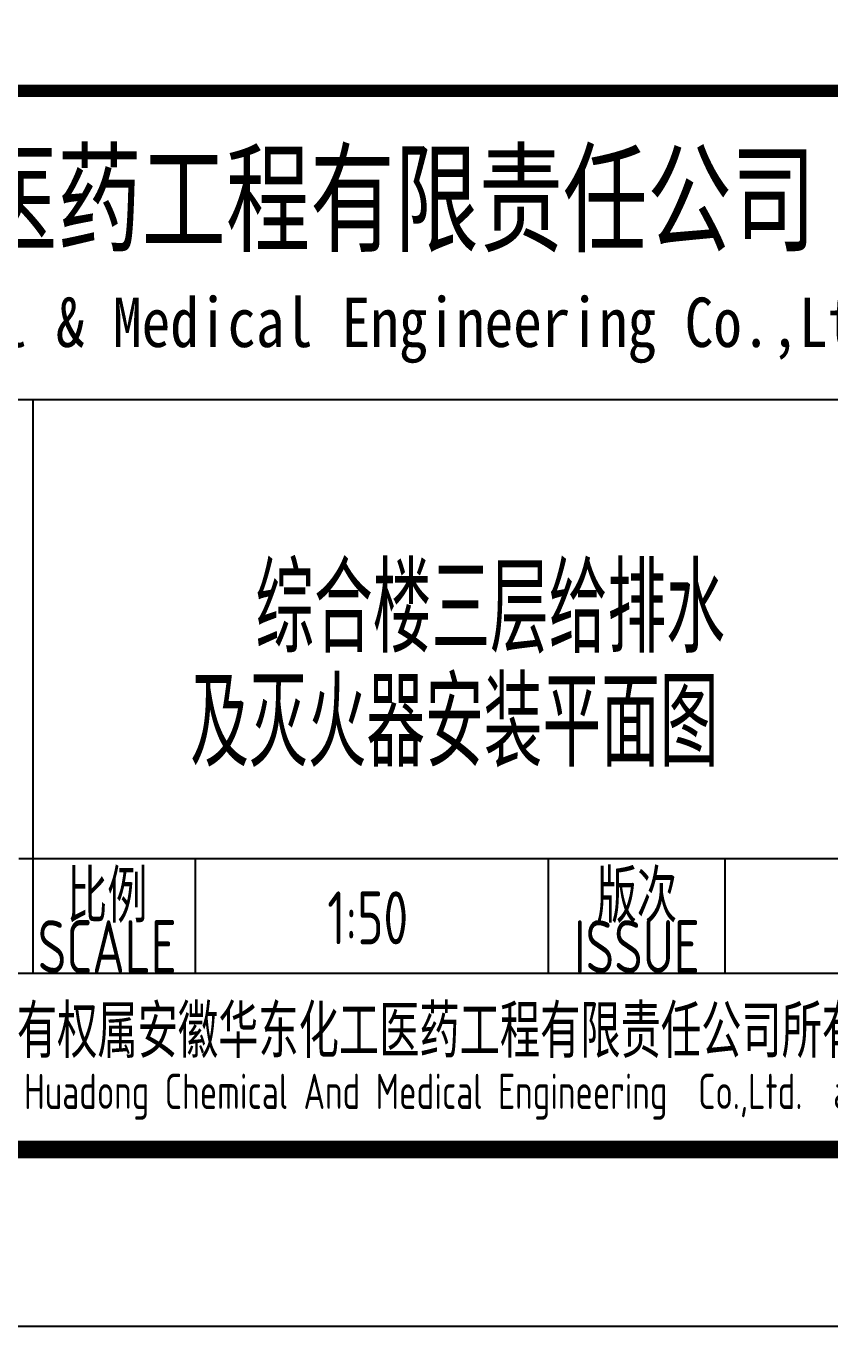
# Model space of a CAD drawing. Extents: x 6128144 to 12201635, y -1670122 to -706096.
# Drawn here: x 6471842 to 6476396, y -753340 to -745972 of the extents above; entities that cross this region are included whole.
import ezdxf
from ezdxf.enums import TextEntityAlignment as Align

# ---------------------------------------------------------------- set-up
doc = ezdxf.new("R2010")
doc.units = 0
doc.header["$LTSCALE"] = 1000
doc.header["$MEASUREMENT"] = 0
doc.layers.get('0').update_dxf_attribs({"linetype": 'CONTINUOUS'})
doc.layers.add('PUB_TITLE', color=4, linetype='CONTINUOUS')
doc.styles.add('AHD', font='sceie.shx', dxfattribs={"width": 0.7, "bigfont": 'sceic.shx'})
doc.styles.add('sceie', font='sceie.shx', dxfattribs={"bigfont": 'sceic.shx'})
doc.styles.add('宋体', font='', dxfattribs={"width": 0.7})
doc.styles.get('宋体').set_extended_font_data('SimSun')

msp = doc.modelspace()

# ---------------------------------------------------------------- linework, layer by layer
for p, q in [((6466301.6, -748089.6), (6477301.6, -748089.6)), ((6471881.6, -751339.6), (6471881.6, -748089.6)), ((6471881.6, -751339.6), (6471881.6, -748089.6)), ((6471881.6, -751339.6), (6471881.6, -748089.6)), ((6471881.6, -751339.6), (6471881.6, -748089.6)), ((6471801.6, -750689.6), (6484301.6, -750689.6)), ((6472801.6, -751339.6), (6472801.6, -750689.6)), ((6474801.6, -751339.6), (6474801.6, -750689.6)), ((6475801.6, -751339.6), (6475801.6, -750689.6)), ((6466301.6, -751339.6), (6484301.6, -751339.6)), ((6466301.6, -752339.6), (6484301.6, -752339.6))]:
    msp.add_line(p, q)
at = {"const_width": 70}
msp.add_lwpolyline([(6484301.6, -746339.6), (6466301.6, -746339.6)], dxfattribs=at)
at = {"layer": 'PUB_TITLE', "color": 4}
msp.add_lwpolyline([(6425901.6, -753339.6), (6485301.6, -753339.6), (6485301.6, -711339.6), (6425901.6, -711339.6)], close=True, dxfattribs=at)
at = {"layer": 'PUB_TITLE', "color": 4, "const_width": 100}
msp.add_lwpolyline([(6428401.6, -752339.6), (6484301.6, -752339.6), (6484301.6, -712339.6), (6428401.6, -712339.6)], close=True, dxfattribs=at)

# ---------------------------------------------------------------- texts
for s, height, style, width, p in [('安徽华东化工医药工程有限责任公司', 500, '宋体', 0.7, (6472496.5, -746939.6)), ('Anhui Huadong Chemical & Medical Engineering Co.,Ltd', 280, '宋体', 0.85, (6472496.5, -747689.6)), ('综合楼三层给排水', 500, 'AHD', 0.7, (6474470.4, -749249.5)), ('及灭火器安装平面图', 500, 'AHD', 0.7, (6474268.2, -749895.5)), ('比例', 300, 'sceie', 0.8, (6472301.6, -750889.6)), ('版次', 300, 'sceie', 0.8, (6475301.6, -750889.6)), ('1:50', 300, 'sceie', 0.8, (6473777.5, -751026.5)), ('SCALE', 300, 'sceie', 0.8, (6472301.6, -751189.6)), ('ISSUE', 300, 'sceie', 0.8, (6475301.6, -751189.6)), ('本文件专有权属安徽华东化工医药工程有限责任公司所有,未经许可不得复制或转让给第三方', 300, 'sceie', 0.8, (6475472.7, -751688.5)), ('The proprietary right of this document belongs to Anhui Huadong Chemical And Medical Engineering  Co.,Ltd.  and any replication or transfer to the 3rd. side is forbidden without its permission. ', 200, 'AHD', 0.8, (6475293.8, -752039.6))]:
    msp.add_text(s, height=height, dxfattribs=dict(style=style, width=width)).set_placement(p, align=Align.MIDDLE)

doc.saveas('drawing.dxf')
